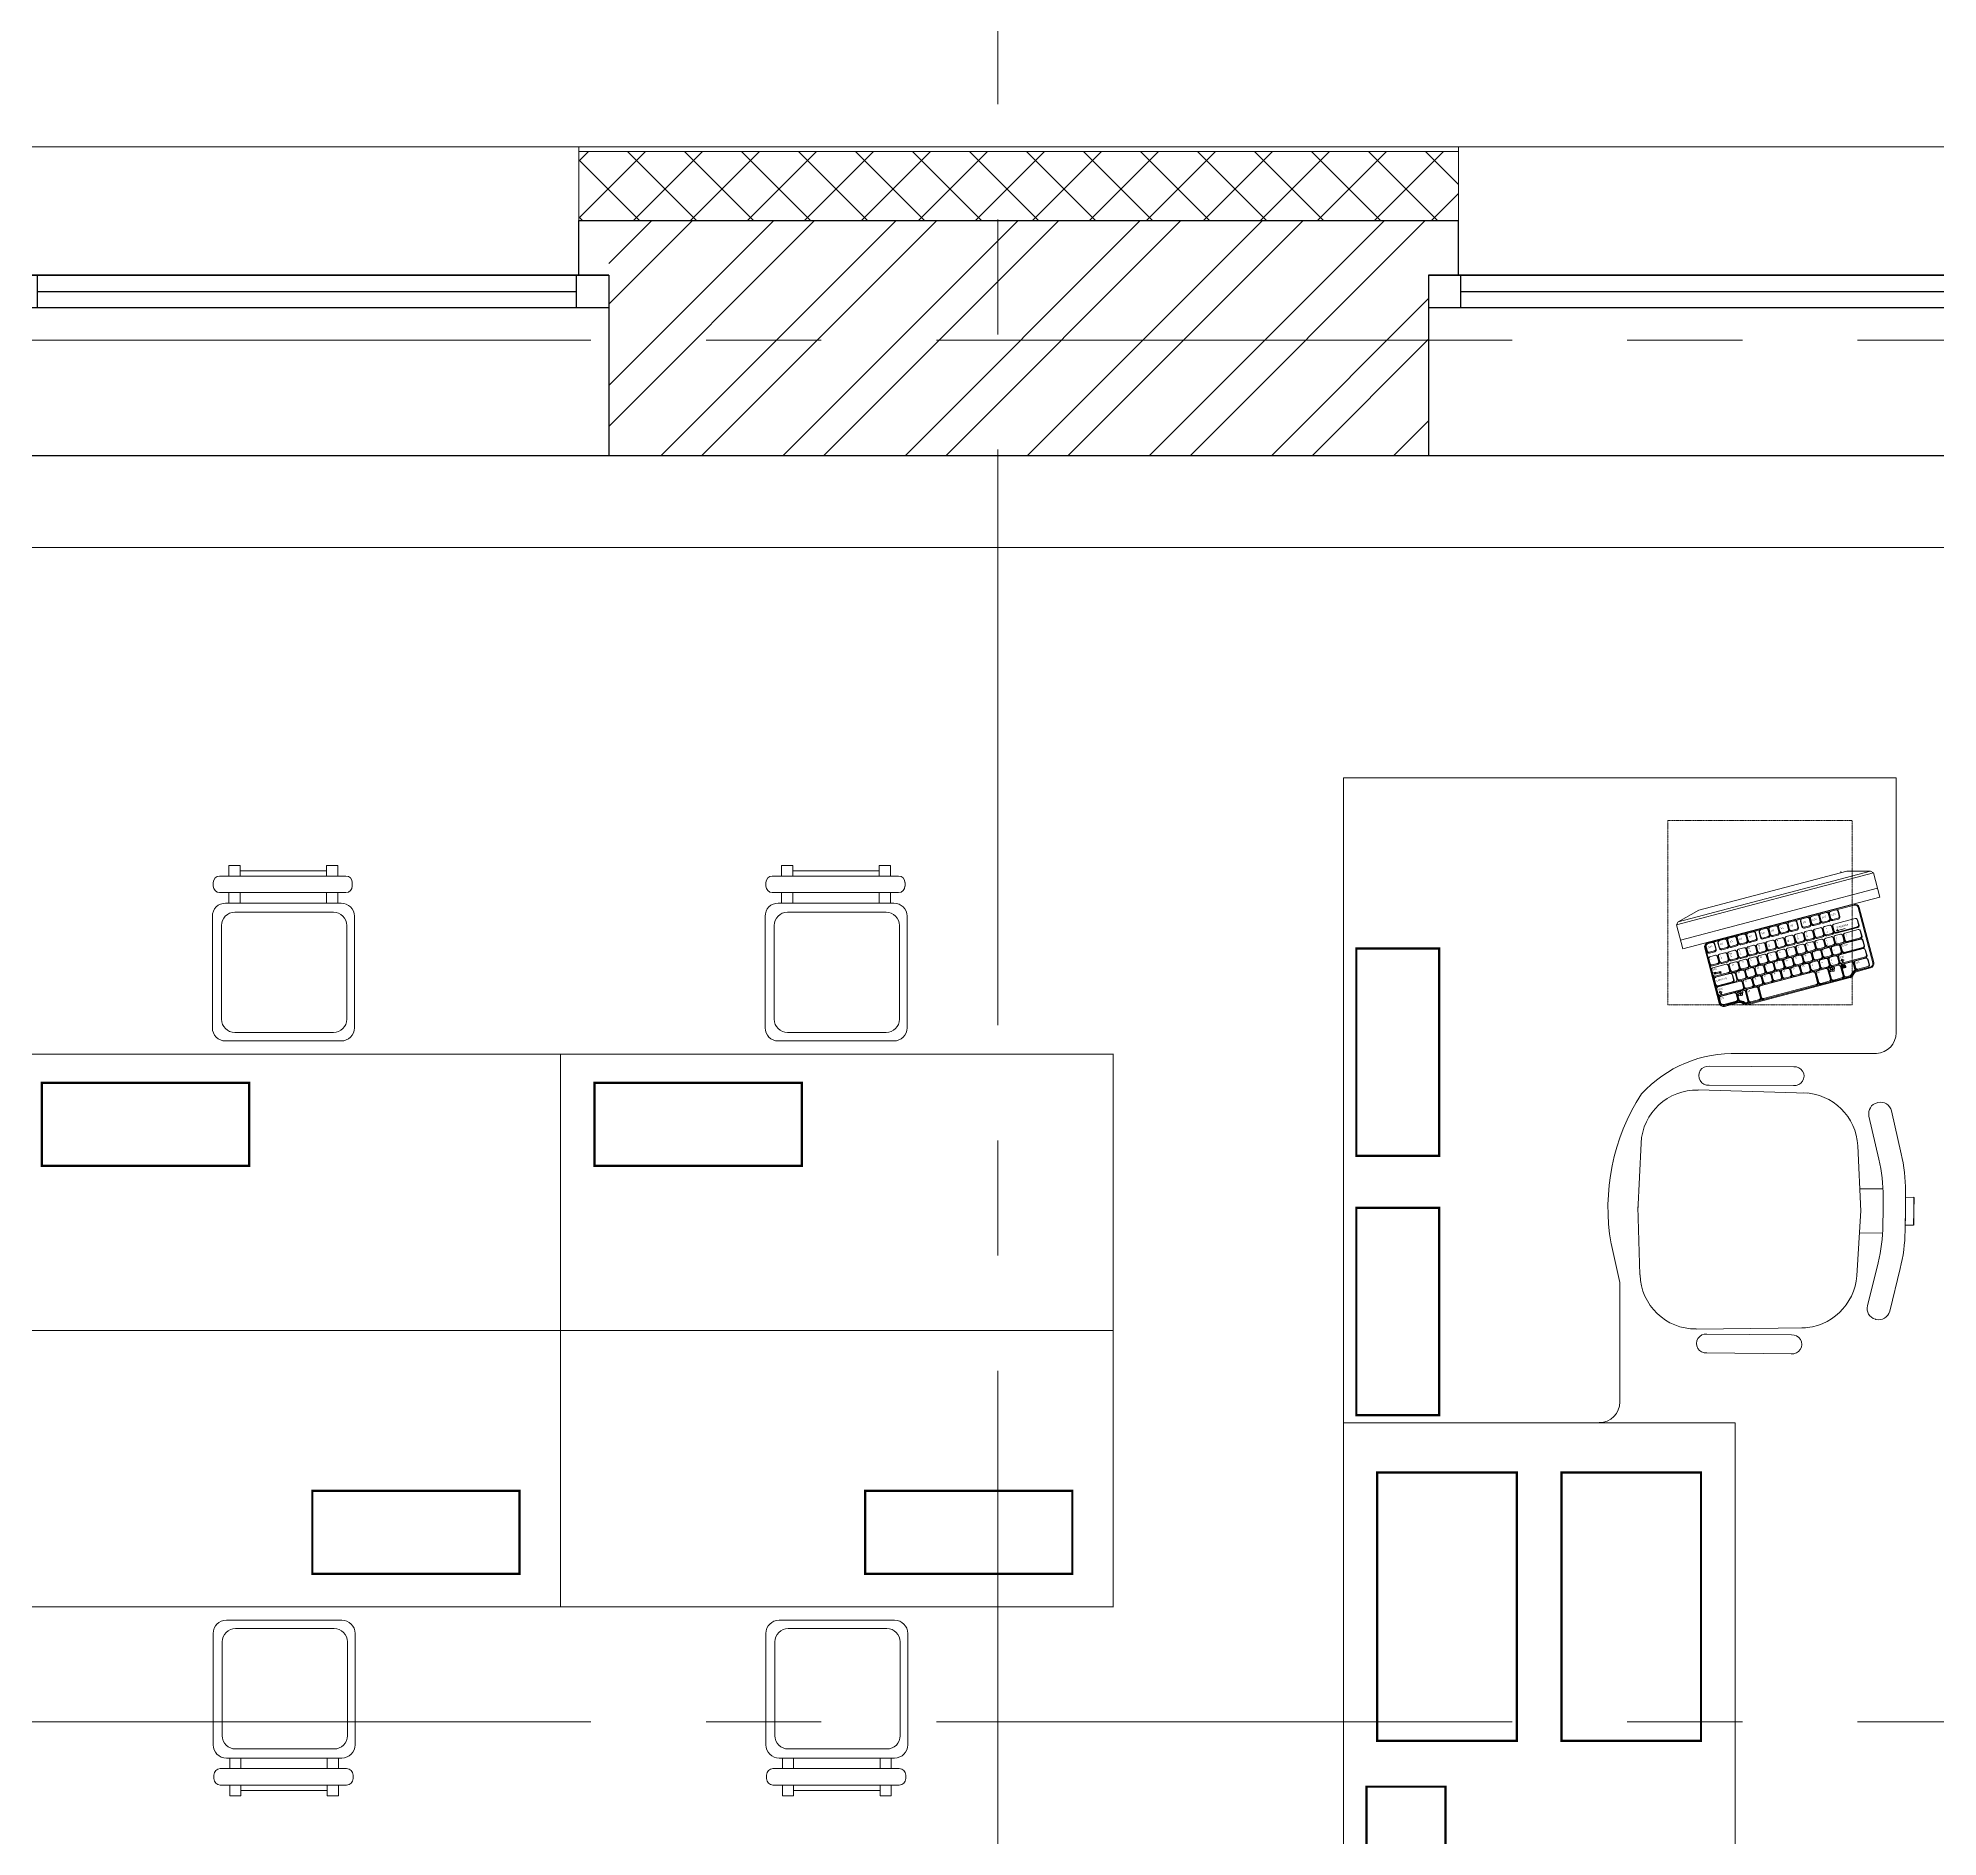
# Model space of a CAD drawing. Header units: millimetres. Extents: x -13407 to 95998, y -2719 to 109387.
# Drawn here: x 9486 to 13611, y 72037 to 75943 of the extents above; entities that cross this region are included whole.
import ezdxf

# ---------------------------------------------------------------- set-up
doc = ezdxf.new("R2010")
doc.units = ezdxf.units.MM
doc.linetypes.add('CENTER', pattern=[2, 1.25, -0.25, 0.25, -0.25])
doc.linetypes.add('HIDDEN', pattern=[6, 4, -2])
for name, color, linetype, lineweight in [('АР_Навесной фасад', 5, 'Continuous', 5), ('АР_Оси', 193, 'Continuous', 9), ('АР_Подоконники', 163, 'Continuous', 9), ('АР_Сущ Несущая стена', 202, 'Continuous', 30), ('АР_Утеплитель', 250, 'Continuous', 9), ('АР_Штриховка кирпич', 250, 'Continuous', 9), ('ТХ_мебель передв', 250, 'Continuous', 13), ('ТХ_обор_комп принт', 30, 'Continuous', 13)]:
    doc.layers.add(name, color=color, linetype=linetype, lineweight=lineweight)
doc.layers.add('АР_новое окно', color=160, linetype='Continuous')
doc.layers.add('ТХ_оборуд_учебн', color=80, linetype='Continuous')
doc.styles.add('Arial 200', font='arial.ttf', dxfattribs={"height": 500})
doc.styles.add('SIMPLEX', font='simplex.shx', dxfattribs={"width": 0.85, "oblique": 7})

# ---------------------------------------------------------------- blocks, each defined once
blk = doc.blocks.new('*U181')
at = {"layer": 'АР_новое окно', "color": 253, "lineweight": 20}
for p, q in [((0, 1310), (-70, 1310)), ((0, 0), (-70, 0))]:
    blk.add_line(p, q, dxfattribs=at)
at = {"layer": 'АР_новое окно', "color": 253}
for p, q in [((-70, 1310), (-70, 0)), ((-70, 0), (-70, 1310)), ((0, 1310), (0, 0)), ((0, 1240), (-70, 1240)), ((-35, 1240), (-35, 70)), ((0, 70), (-70, 70))]:
    blk.add_line(p, q, dxfattribs=at)
blk = doc.blocks.new('*U188')
at = {"layer": 'АР_новое окно', "color": 253, "lineweight": 20}
for p, q in [((0, 1310), (-70, 1310)), ((0, 0), (-70, 0))]:
    blk.add_line(p, q, dxfattribs=at)
at = {"layer": 'АР_новое окно', "color": 253}
for p, q in [((-70, 1310), (-70, 0)), ((-70, 0), (-70, 1310)), ((0, 1310), (0, 0)), ((0, 1240), (-70, 1240)), ((-35, 1240), (-35, 70)), ((0, 70), (-70, 70))]:
    blk.add_line(p, q, dxfattribs=at)
blk = doc.blocks.new('М-60')
at = {"color": 253, "extrusion": (-6.19742e-05, 0.000470712, 1)}
for p, q in [((7035415.4, 1186627.5, -0.2), (7035231.8, 1186626.6, -0.2)), ((7035232, 1186585.7, -0.1), (7035415.6, 1186586.5, -0.1)), ((7035049.2, 1186548.9, -0.1), (7035050.6, 1186548.5, -0.1)), ((7035202.1, 1186569.5, -0.1), (7035439, 1186576.2, -0.1)), ((7034998.3, 1186437.9, -0.1), (7035019.7, 1186530.9, -0.1)), ((7035068.3, 1186519.6, -0.1), (7035046.7, 1186425.8, -0.1)), ((7035085.8, 1186312.9, 0), (7035092.5, 1186454.7, -0.1)), ((7035563.1, 1186460.5, -0.1), (7035569.8, 1186312.9, 0)), ((7034971.3, 1186282.6, 0), (7034970.4, 1186343.1, -0.1)), ((7034989, 1186343.1, -0.1), (7034970.8, 1186343.1, -0.1)), ((7034970.8, 1186343.1, -0.1), (7034970.8, 1186282.6, 0)), ((7034989, 1186312.9, 0), (7034989, 1186356.2, -0.1)), ((7034989, 1186312.9, 0), (7034989, 1186343.1, -0.1)), ((7035037.4, 1186344.1, 0), (7035037.4, 1186312.9, 0)), ((7035037.8, 1186361.3, -0.1), (7035088.1, 1186361.3, -0.1)), ((7034989, 1186313.2, 0), (7034989.4, 1186282.9, 0)), ((7034989, 1186313.2, 0), (7034989.6, 1186269.8, 0)), ((7035037.8, 1186282.6, 0), (7035037.4, 1186313.9, 0)), ((7035085.7, 1186314.6, 0), (7035094.7, 1186172.9, 0)), ((7035565.2, 1186174.3, 0.1), (7035569.7, 1186322, 0)), ((7034989.4, 1186282.9, 0), (7034971.3, 1186282.6, 0)), ((7035038.5, 1186265.5, 0), (7035088.8, 1186266.3, 0)), ((7035000.2, 1186188.3, 0), (7035023, 1186095.7, 0.1)), ((7035071.5, 1186107.6, 0.1), (7035048.4, 1186201.2, 0)), ((7035052.8, 1186078.1, 0.1), (7035054.2, 1186078.5, 0.1)), ((7035206, 1186059.9, 0.1), (7035442.9, 1186056.7, 0.1)), ((7035236.1, 1186044.1, 0.1), (7035419.7, 1186046, 0.1)), ((7035420.2, 1186005.1, 0.1), (7035236.6, 1186003.1, 0.1))]:
    blk.add_line(p, q, dxfattribs=at)
for centre, start, end in [((7035417.4, 1186607.1, 122.4), 264.9987, 95.5247), ((7035230, 1186606.2, 122.4), 84.9987, 275.5247), ((7035234.4, 1186023.7, 122.4), 85.3479, 275.874), ((7035421.8, 1186025.7, 122.4), 265.3479, 95.874)]:
    blk.add_arc(centre, 20.6, start, end, dxfattribs=at)
at = {"color": 253, "extrusion": (6.19742e-05, -0.000470712, -1)}
for centre, major_axis, start_param, end_param in [((7035043.3, 1186525.4, -0.1), (15.6, 18.5, 0), 4.240369, 5.829345), ((7035044.7, 1186525.1, -0.1), (15.6, 18.5, 0), -0.45384, 1.098777), ((7035213.4, 1186449, -0.1), (77.8, 92.6, 0), 4.061153, 5.558057), ((7035442.2, 1186455, -0.1), (77.8, 92.6, 0), -0.725128, 0.826554), ((7035352, 1186356.2, 0), (-277.9, 233.5, -0.1), 5.584367, 5.811166), ((7035400.4, 1186344.1, 0), (233.5, 277.9, -0.1), 4.01357, 4.240369)]:
    blk.add_ellipse(centre, major_axis=major_axis, ratio=1, start_param=start_param, end_param=end_param, dxfattribs=at)
at = {"color": 253, "extrusion": (-6.19742e-05, 0.000470712, 1)}
for centre, major_axis, start_param, end_param in [((7035352.6, 1186275.3, 0), (-274.3, -237.7, 0.1), 5.584367, 5.811166), ((7035400.8, 1186288.2, 0), (237.7, -274.3, 0.1), 4.01357, 4.240369), ((7035444.3, 1186178, 0.1), (79.2, -91.4, 0), -0.725128, 0.826554), ((7035215.4, 1186180.5, 0), (79.2, -91.4, 0), 4.061153, 5.558057), ((7035046.5, 1186101.5, 0.1), (15.8, -18.3, 0), 4.240369, 5.829345), ((7035048, 1186101.8, 0.1), (15.8, -18.3, 0), -0.45384, 1.098777)]:
    blk.add_ellipse(centre, major_axis=major_axis, ratio=1, start_param=start_param, end_param=end_param, dxfattribs=at)
blk = doc.blocks.new('стол угловой 1200х1400')
at = {"color": 253, "extrusion": (-6.20986e-05, 0.000470696, 1)}
for p, q in [((-20568.3, 33327.6, -393.6), (-20014.8, 33327.8, -393.6)), ((-20568, 32127.6, -393), (-20568.3, 33327.6, -393.6)), ((-19969.8, 32984.7, -393.4), (-19969.8, 33284.7, -393.5)), ((-19213.1, 32728, -393.2), (-19472.2, 32727.9, -393.2)), ((-19168.1, 32683, -393.2), (-19168, 32128, -392.9)), ((-19168, 32128, -392.9), (-20568, 32127.6, -393))]:
    blk.add_line(p, q, dxfattribs=at)
at = {"color": 253, "linetype": 'HIDDEN', "ltscale": 0.1}
blk.add_lwpolyline([(-20475.6, 33232.1), (-20075.6, 33232.2), (-20075.5, 32832.2), (-20475.5, 32832.1)], close=True, dxfattribs=at)
at = {"color": 253, "extrusion": (-6.20986e-05, 0.000470696, 1), "elevation": -376.6}
blk.add_lwpolyline([(-19472.3, 32728.1), (-19556.8, 32709)], dxfattribs=at)
at = {"color": 253, "extrusion": (-6.20986e-05, 0.000470696, 1)}
for centre, radius, start, end in [((-20014.8, 33283, -376.6), 45, 2.4817, 90.0151), ((-19697, 32975.5, -376.6), 272.9, 178.0222, 227.3755), ((-19635.3, 33157.4, -376.6), 455.2, 237.2104, 279.9393), ((-19213.1, 32683.2, -376.6), 45, 0.0151, 90.0151)]:
    blk.add_arc(centre, radius, start, end, dxfattribs=at)
blk = doc.blocks.new('KEY')
at = {"color": 253}
for p, q in [((-0.2, 0), (0.2, 0)), ((-0.34, -0.54), (-0.34, -0.14)), ((-0.31, -0.5), (-0.31, -0.11)), ((-0.2, -0.61), (0.2, -0.61)), ((-0.2, -0.68), (0.2, -0.68)), ((0.31, -0.5), (0.31, -0.11)), ((0.34, -0.54), (0.34, -0.14))]:
    blk.add_line(p, q, dxfattribs=at)
for centre, radius, start, end in [((0.2, -0.11), 0.109, 360, 90), ((0.2, -0.14), 0.141, 360, 90), ((-0.2, -0.14), 0.141, 90, 180), ((-0.2, -0.54), 0.141, 180, 270), ((-0.2, -0.11), 0.109, 90, 180), ((-0.2, -0.5), 0.109, 180, 270), ((0.2, -0.5), 0.109, 270, 360), ((0.2, -0.54), 0.141, 270, 360)]:
    blk.add_arc(centre, radius, start, end, dxfattribs=at)
blk = doc.blocks.new('рншнглнг8л')
h = blk.add_hatch(color=253)
h.paths.add_polyline_path([(-575895.8, 55186.1), (-575892.8, 55184.3), (-575895.8, 55184.3)])
h.paths.add_polyline_path([(-575895.8, 55184.3), (-575892.8, 55184.3), (-575895.8, 55182.5)])
h = blk.add_hatch(color=253)
h.paths.add_polyline_path([(-575624.1, 55162.2), (-575627.2, 55160.4), (-575624.1, 55160.4)])
h.paths.add_polyline_path([(-575624.1, 55160.4), (-575627.2, 55160.4), (-575624.1, 55158.6)])
h = blk.add_hatch(color=253)
h.paths.add_polyline_path([(-575615.7, 55164.4), (-575612.7, 55162.7), (-575615.7, 55162.7)])
h.paths.add_polyline_path([(-575615.7, 55162.7), (-575612.7, 55162.7), (-575615.7, 55160.9)])
at = {"color": 253}
for p, q in [((-575997.1, 55290.7), (-576002.8, 55285.1)), ((-575559.9, 55285.1), (-576002.8, 55285.1)), ((-576002.8, 55285.1), (-576002.8, 55230.9)), ((-575947.2, 55303.5), (-575997.1, 55290.7)), ((-575565.6, 55290.7), (-575997.1, 55290.7)), ((-575615.4, 55303.5), (-575947.2, 55303.5)), ((-575565.6, 55290.7), (-575615.4, 55303.5)), ((-575559.9, 55285.1), (-575565.6, 55290.7)), ((-575559.9, 55230.9), (-575559.9, 55285.1)), ((-575559.9, 55250.9), (-576002.8, 55250.9)), ((-576002.8, 55230.9), (-575559.9, 55230.9)), ((-575953.4, 55096.7), (-575953.4, 55220.6)), ((-575951.4, 55096.7), (-575951.4, 55220.6)), ((-575616.2, 55228.2), (-575943.8, 55228.2)), ((-575943.3, 55183.3), (-575943.3, 55195.4)), ((-575942.4, 55184.3), (-575942.4, 55196.3)), ((-575891.1, 55199.6), (-575939, 55199.6)), ((-575887.8, 55184.3), (-575887.8, 55196.3)), ((-575886.8, 55183.3), (-575886.8, 55195.4)), ((-575630.1, 55211.8), (-575630.1, 55223.9)), ((-575629.1, 55212.8), (-575629.1, 55224.8)), ((-575625.8, 55228.2), (-575616.1, 55228.2)), ((-575625.8, 55209.5), (-575613.7, 55209.5)), ((-575625.8, 55207.5), (-575613.7, 55207.5)), ((-575610.4, 55212.8), (-575610.4, 55222.5)), ((-575609.4, 55211.8), (-575609.4, 55221.5)), ((-575608.6, 55096.7), (-575608.6, 55220.6)), ((-575606.7, 55096.7), (-575606.7, 55220.6)), ((-575943.3, 55158.3), (-575943.3, 55170.4)), ((-575942.4, 55159.3), (-575942.4, 55171.3)), ((-575891.1, 55180.9), (-575939, 55180.9)), ((-575891.1, 55179), (-575939, 55179)), ((-575908.9, 55174.7), (-575939, 55174.7)), ((-575908.9, 55156), (-575939, 55156)), ((-575908.9, 55154), (-575939, 55154)), ((-575897.2, 55153.3), (-575939, 55153.3)), ((-575892.8, 55184.3), (-575912.1, 55184.3)), ((-575905.6, 55159.3), (-575905.6, 55171.3)), ((-575904.7, 55158.3), (-575904.7, 55170.4)), ((-575895.8, 55182.5), (-575895.8, 55186.1)), ((-575895.8, 55186.1), (-575892.8, 55184.3)), ((-575892.8, 55184.3), (-575895.8, 55182.5)), ((-575612.9, 55153.3), (-575652.3, 55153.3)), ((-575647, 55158.3), (-575647, 55170.4)), ((-575646.1, 55159.3), (-575646.1, 55171.3)), ((-575612.9, 55174.7), (-575642.8, 55174.7)), ((-575612.9, 55156), (-575642.8, 55156)), ((-575612.9, 55154), (-575642.8, 55154)), ((-575627.2, 55162.5), (-575627.2, 55158.5)), ((-575624.1, 55162.2), (-575627.2, 55160.4)), ((-575627.2, 55160.4), (-575613.4, 55160.4)), ((-575627.2, 55160.4), (-575624.1, 55158.6)), ((-575612.7, 55162.7), (-575626.8, 55162.7)), ((-575624.1, 55158.6), (-575624.1, 55162.2)), ((-575615.7, 55160.9), (-575615.7, 55164.4)), ((-575615.7, 55164.4), (-575612.7, 55162.7)), ((-575612.7, 55162.7), (-575615.7, 55160.9)), ((-575612.7, 55160.6), (-575612.7, 55164.9)), ((-575609.6, 55159.3), (-575609.6, 55171.3)), ((-575608.6, 55158.3), (-575608.6, 55170.4)), ((-575943.3, 55136.9), (-575943.3, 55149)), ((-575943.3, 55115.5), (-575943.3, 55127.6)), ((-575942.4, 55137.9), (-575942.4, 55149.9)), ((-575942.4, 55116.5), (-575942.4, 55128.5)), ((-575897.2, 55134.5), (-575939, 55134.5)), ((-575897.2, 55132.6), (-575939, 55132.6)), ((-575886.1, 55131.9), (-575939, 55131.9)), ((-575886.1, 55113.1), (-575939, 55113.1)), ((-575893.9, 55137.9), (-575893.9, 55149.9)), ((-575892.9, 55136.9), (-575892.9, 55149)), ((-575888.8, 55121.7), (-575892.5, 55118.4)), ((-575892.5, 55118.4), (-575889.6, 55118.6)), ((-575889.6, 55118.6), (-575889.6, 55114.7)), ((-575887.9, 55114.7), (-575889.6, 55114.7)), ((-575885, 55118.4), (-575888.8, 55121.7)), ((-575887.9, 55114.7), (-575887.9, 55118.6)), ((-575887.9, 55118.6), (-575885, 55118.4)), ((-575882.8, 55116.5), (-575882.8, 55128.5)), ((-575881.9, 55115.5), (-575881.9, 55127.6)), ((-575667, 55115.5), (-575667, 55127.6)), ((-575666.1, 55116.5), (-575666.1, 55128.5)), ((-575612.9, 55131.9), (-575662.7, 55131.9)), ((-575612.9, 55113.1), (-575662.7, 55113.1)), ((-575656.6, 55136.9), (-575656.6, 55149)), ((-575612.9, 55132.6), (-575652.3, 55132.6)), ((-575650.4, 55136.9), (-575650.4, 55149)), ((-575649.5, 55137.9), (-575649.5, 55149.9)), ((-575612.9, 55134.5), (-575646.1, 55134.5)), ((-575615.5, 55121.7), (-575619.2, 55118.4)), ((-575619.2, 55118.4), (-575616.4, 55118.6)), ((-575616.4, 55118.6), (-575616.4, 55114.7)), ((-575614.7, 55114.7), (-575616.4, 55114.7)), ((-575611.8, 55118.4), (-575615.5, 55121.7)), ((-575614.7, 55118.6), (-575611.8, 55118.4)), ((-575614.7, 55114.7), (-575614.7, 55118.6)), ((-575609.6, 55137.9), (-575609.6, 55149.9)), ((-575609.6, 55116.5), (-575609.6, 55128.5)), ((-575608.6, 55136.9), (-575608.6, 55149)), ((-575608.6, 55115.5), (-575608.6, 55127.6)), ((-575943.8, 55089.1), (-575911.8, 55089.1)), ((-575943.8, 55087.2), (-575911.8, 55087.2)), ((-575943.3, 55094.1), (-575943.3, 55106.2)), ((-575942.4, 55095.1), (-575942.4, 55107.1)), ((-575886.1, 55111.2), (-575939, 55111.2)), ((-575916.1, 55110.5), (-575939, 55110.5)), ((-575916.1, 55091.7), (-575939, 55091.7)), ((-575916.1, 55089.8), (-575939, 55089.8)), ((-575912.7, 55095.1), (-575912.7, 55107.1)), ((-575911.8, 55094.1), (-575911.8, 55106.2)), ((-575911.2, 55091.1), (-575911.2, 55106.2)), ((-575910.2, 55092.8), (-575910.2, 55107.1)), ((-575887.5, 55110.5), (-575906.9, 55110.5)), ((-575887.5, 55082.3), (-575895.6, 55082.3)), ((-575887.5, 55080.3), (-575895.6, 55080.3)), ((-575664.5, 55080), (-575895.6, 55080)), ((-575664.5, 55078.1), (-575895.6, 55078.1)), ((-575890.9, 55106.4), (-575893.2, 55105.3)), ((-575893.2, 55105.3), (-575892.3, 55105.1)), ((-575892.3, 55105.1), (-575893.1, 55104)), ((-575892.8, 55103.7), (-575893.1, 55104)), ((-575892.8, 55103.7), (-575891.9, 55104.8)), ((-575891.9, 55104.8), (-575891.5, 55104.1)), ((-575886.3, 55108.9), (-575891.8, 55108.9)), ((-575891.8, 55108.9), (-575891.8, 55101.7)), ((-575886.3, 55107.2), (-575891.8, 55107.2)), ((-575886.3, 55105.5), (-575891.8, 55105.5)), ((-575891.8, 55101.7), (-575886.3, 55101.7)), ((-575891.5, 55104.1), (-575890.9, 55106.4)), ((-575887.1, 55108.1), (-575890.9, 55108.1)), ((-575887.1, 55106.4), (-575890.9, 55106.4)), ((-575887.1, 55104.6), (-575890.9, 55104.6)), ((-575887.1, 55102.9), (-575890.9, 55102.9)), ((-575886.3, 55101.7), (-575886.3, 55108.9)), ((-575884.2, 55085.6), (-575884.2, 55107.1)), ((-575883.3, 55084.6), (-575883.3, 55106.2)), ((-575882.6, 55084.7), (-575882.6, 55106.2)), ((-575881.6, 55085.6), (-575881.6, 55107.1)), ((-575859, 55110.5), (-575878.3, 55110.5)), ((-575859, 55082.3), (-575878.3, 55082.3)), ((-575859, 55080.4), (-575878.3, 55080.4)), ((-575868.2, 55108.4), (-575865.8, 55101.7)), ((-575863.9, 55108.4), (-575861.4, 55101.7)), ((-575857.1, 55101.7), (-575859.5, 55108.4)), ((-575855.7, 55085.6), (-575855.7, 55107.1)), ((-575854.7, 55084.7), (-575854.7, 55106.2)), ((-575854, 55084.7), (-575854, 55106.2)), ((-575853.1, 55085.6), (-575853.1, 55107.1)), ((-575830.5, 55110.5), (-575849.7, 55110.5)), ((-575830.5, 55082.3), (-575849.7, 55082.3)), ((-575830.5, 55080.4), (-575849.7, 55080.4)), ((-575827.1, 55085.6), (-575827.1, 55107.1)), ((-575826.2, 55084.7), (-575826.2, 55106.2)), ((-575825.2, 55084.7), (-575825.2, 55106.2)), ((-575824.3, 55085.6), (-575824.3, 55107.1)), ((-575702.1, 55110.5), (-575820.9, 55110.5)), ((-575702.1, 55082.3), (-575820.9, 55082.3)), ((-575702.1, 55080.4), (-575820.9, 55080.4)), ((-575698.7, 55085.6), (-575698.7, 55107.1)), ((-575697.8, 55084.7), (-575697.8, 55106.2)), ((-575697.1, 55084.7), (-575697.1, 55106.2)), ((-575696.1, 55085.6), (-575696.1, 55107.1)), ((-575673.5, 55110.5), (-575692.8, 55110.5)), ((-575673.5, 55082.3), (-575692.8, 55082.3)), ((-575673.5, 55080.4), (-575692.8, 55080.4)), ((-575670.2, 55085.6), (-575670.2, 55107.1)), ((-575669.2, 55084.7), (-575669.2, 55106.2)), ((-575668.9, 55084.6), (-575668.9, 55106.2)), ((-575667.9, 55085.6), (-575667.9, 55107.1)), ((-575664.6, 55110.5), (-575653.2, 55110.5)), ((-575664.6, 55082.3), (-575664.5, 55082.3)), ((-575664.6, 55080.3), (-575664.5, 55080.3)), ((-575612.9, 55111.2), (-575662.7, 55111.2)), ((-575662.4, 55108.4), (-575660, 55101.7)), ((-575658, 55108.4), (-575655.6, 55101.7)), ((-575651.3, 55101.7), (-575653.7, 55108.4)), ((-575649.9, 55092.8), (-575649.9, 55107.1)), ((-575648.9, 55091.1), (-575648.9, 55106.2)), ((-575616.2, 55089.1), (-575648.3, 55089.1)), ((-575616.2, 55087.2), (-575648.3, 55087.2)), ((-575647.9, 55094.1), (-575647.9, 55106.2)), ((-575647, 55095.1), (-575647, 55107.1)), ((-575612.9, 55110.5), (-575643.7, 55110.5)), ((-575615.3, 55091.7), (-575643.7, 55091.7)), ((-575616.2, 55089.8), (-575643.7, 55089.8)), ((-575609.6, 55097.5), (-575609.6, 55107.1)), ((-575608.6, 55097.5), (-575608.6, 55106.2))]:
    blk.add_line(p, q, dxfattribs=at)
for points in [[(-575934, 55303.5), (-575934.9, 55306.2)], [(-575616.2, 55230.1), (-575943.8, 55230.1)]]:
    blk.add_lwpolyline(points, dxfattribs=at)
for centre, major_axis, start_param, end_param in [((-575943.8, 55220.6), (-6.74, -6.74), 3.926991, 5.497787), ((-575943.8, 55220.6), (-5.39, -5.39), 3.926991, 5.497787), ((-575943.8, 55096.7), (-6.74, 6.74), 0.785398, 2.356194), ((-575943.8, 55096.7), (-5.39, 5.39), 0.785398, 2.356194), ((-575911.8, 55077.6), (-8.08, -8.08), 2.907036, 3.926991), ((-575911.8, 55077.6), (-6.74, -6.74), 2.907036, 3.926991), ((-575895.6, 55087.6), (-6.74, -6.74), -0.234557, 0.785398), ((-575895.6, 55087.6), (-5.39, 5.39), 1.336239, 2.356194)]:
    blk.add_ellipse(centre, major_axis=major_axis, ratio=1, start_param=start_param, end_param=end_param, dxfattribs=at)
at = {"color": 253, "extrusion": (0, 0, -1)}
for centre, major_axis, ratio, start_param, end_param in [((-575939, 55195.4), (3.03, -3.03), 1, 2.356194, 3.926991), ((-575939, 55196.3), (2.36, -2.36), 1, 2.356194, 3.926991), ((-575891.1, 55196.3), (2.36, 2.36), 1, 5.497787, 7.068583), ((-575891.1, 55195.4), (3.03, -3.03), 1, 3.926991, 5.497787), ((-575625.8, 55223.9), (3.03, 3.03), 1, 3.926991, 5.497787), ((-575625.8, 55211.8), (3.03, -3.03), 1, 0.785398, 2.356194), ((-575625.8, 55224.8), (2.36, 2.36), 1, 3.926991, 5.497787), ((-575625.8, 55212.8), (2.36, -2.36), 1, 0.785398, 2.356194), ((-575616.2, 55220.6), (6.74, -6.74), 1, 3.926991, 5.497787), ((-575616.2, 55220.6), (5.39, -5.39), 1, 3.926991, 5.497787), ((-575616.1, 55221.5), (4.72, 4.72), 1, 5.497787, 7.068583), ((-575616.1, 55222.5), (4.04, -4.04), 1, 3.926991, 5.497787), ((-575613.7, 55212.8), (2.36, -2.36), 1, -0.785398, 0.785398), ((-575613.7, 55211.8), (3.03, 3.03), 1, 0.785398, 2.356194), ((-575939, 55183.3), (3.03, 3.03), 1, 2.356194, 3.926991), ((-575939, 55170.4), (3.03, -3.03), 1, 2.356194, 3.926991), ((-575939, 55158.3), (3.03, 3.03), 1, 2.356194, 3.926991), ((-575939, 55149), (3.03, -3.03), 1, 2.356194, 3.926991), ((-575939, 55184.3), (2.36, 2.36), 1, 2.356194, 3.926991), ((-575939, 55171.3), (2.36, -2.36), 1, 2.356194, 3.926991), ((-575939, 55159.3), (2.36, 2.36), 1, 2.356194, 3.926991), ((-575939, 55149.9), (2.36, -2.36), 1, 2.356194, 3.926991), ((-575908.9, 55171.3), (2.36, 2.36), 1, 5.497787, 7.068583), ((-575908.9, 55170.4), (3.03, 3.03), 1, 5.497787, 7.068583), ((-575908.9, 55159.3), (2.36, -2.36), 1, -0.785398, 0.785398), ((-575908.9, 55158.3), (3.03, -3.03), 1, -0.785398, 0.785398), ((-575897.2, 55149.9), (2.36, 2.36), 1, 5.497787, 7.068583), ((-575897.2, 55149), (3.03, 3.03), 1, 5.497787, 7.068583), ((-575891.1, 55184.3), (2.36, -2.36), 1, -0.785398, 0.785398), ((-575891.1, 55183.3), (3.03, 3.03), 1, 0.785398, 2.356194), ((-575652.3, 55149), (3.03, 3.03), 1, 3.926991, 5.497787), ((-575646.1, 55149), (3.03, 3.03), 1, 3.926991, 5.497787), ((-575646.1, 55149.9), (2.36, -2.36), 1, 2.356194, 3.926991), ((-575642.8, 55170.4), (3.03, 3.03), 1, 3.926991, 5.497787), ((-575642.8, 55158.3), (3.03, -3.03), 1, 0.785398, 2.356194), ((-575642.8, 55171.3), (2.36, 2.36), 1, 3.926991, 5.497787), ((-575642.8, 55159.3), (2.36, -2.36), 1, 0.785398, 2.356194), ((-575612.9, 55171.3), (2.36, -2.36), 1, 3.926991, 5.497787), ((-575612.9, 55170.4), (3.03, -3.03), 1, 3.926991, 5.497787), ((-575612.9, 55159.3), (2.36, 2.36), 1, 0.785398, 2.356194), ((-575612.9, 55158.3), (3.03, 3.03), 1, 0.785398, 2.356194), ((-575612.9, 55149.9), (2.36, -2.36), 1, 3.926991, 5.497787), ((-575612.9, 55149), (3.03, -3.03), 1, 3.926991, 5.497787), ((-575939, 55136.9), (3.03, 3.03), 1, 2.356194, 3.926991), ((-575939, 55127.6), (3.03, -3.03), 1, 2.356194, 3.926991), ((-575939, 55115.5), (3.03, 3.03), 1, 2.356194, 3.926991), ((-575939, 55137.9), (2.36, 2.36), 1, 2.356194, 3.926991), ((-575939, 55128.5), (2.36, -2.36), 1, 2.356194, 3.926991), ((-575939, 55116.5), (2.36, 2.36), 1, 2.356194, 3.926991), ((-575897.2, 55137.9), (2.36, -2.36), 1, -0.785398, 0.785398), ((-575897.2, 55136.9), (3.03, -3.03), 1, -0.785398, 0.785398), ((-575886.1, 55128.5), (2.36, 2.36), 1, 5.497787, 7.068583), ((-575886.1, 55127.6), (3.03, -3.03), 1, 3.926991, 5.497787), ((-575886.1, 55116.5), (2.36, -2.36), 1, -0.785398, 0.785398), ((-575886.1, 55115.5), (3.03, 3.03), 1, 0.785398, 2.356194), ((-575662.7, 55127.6), (3.03, 3.03), 1, 3.926991, 5.497787), ((-575662.7, 55115.5), (3.03, -3.03), 1, 0.785398, 2.356194), ((-575662.7, 55128.5), (2.36, -2.36), 1, 2.356194, 3.926991), ((-575662.7, 55116.5), (2.36, 2.36), 1, 2.356194, 3.926991), ((-575652.3, 55136.9), (3.03, -3.03), 1, 0.785398, 2.356194), ((-575646.1, 55136.9), (3.03, -3.03), 1, 0.785398, 2.356194), ((-575646.1, 55137.9), (2.36, 2.36), 1, 2.356194, 3.926991), ((-575612.9, 55137.9), (2.36, 2.36), 1, 0.785398, 2.356194), ((-575612.9, 55136.9), (3.03, 3.03), 1, 0.785398, 2.356194), ((-575612.9, 55128.5), (2.36, -2.36), 1, 3.926991, 5.497787), ((-575612.9, 55127.6), (3.03, -3.03), 1, 3.926991, 5.497787), ((-575612.9, 55116.5), (2.36, 2.36), 1, 0.785398, 2.356194), ((-575612.9, 55115.5), (3.03, 3.03), 1, 0.785398, 2.356194), ((-575939, 55106.2), (3.03, -3.03), 1, 2.356194, 3.926991), ((-575939, 55094.1), (3.03, 3.03), 1, 2.356194, 3.926991), ((-575939, 55107.1), (2.36, -2.36), 1, 2.356194, 3.926991), ((-575939, 55095.1), (2.36, 2.36), 1, 2.356194, 3.926991), ((-575916.1, 55107.1), (2.36, -2.36), 1, 3.926991, 5.497787), ((-575916.1, 55106.2), (3.03, -3.03), 1, 3.926991, 5.497787), ((-575916.1, 55095.1), (2.36, 2.36), 1, 0.785398, 2.356194), ((-575916.1, 55094.1), (3.03, 3.03), 1, 0.785398, 2.356194), ((-575911.8, 55077.6), (8.08, 8.08), 1, 5.497787, 6.517742), ((-575911.8, 55077.6), (6.74, -6.74), 1, 3.926991, 4.946946), ((-575906.9, 55106.2), (3.03, 3.03), 1, 3.926991, 5.497787), ((-575909.2, 55091.1), (1.35, -1.35), 1, 0.971859, 2.356194), ((-575906.9, 55107.1), (2.36, 2.36), 1, 3.926991, 5.497787), ((-575908.3, 55092.8), (1.35, -1.35), 1, 1.011126, 2.356194), ((-575911.8, 55077.6), (8.33, 8.33), 1, 5.684248, 6.517742), ((-575911.8, 55077.6), (9.68, -9.68), 1, 4.152719, 4.946946), ((-575895.6, 55087.6), (6.74, 6.74), 1, 2.356194, 3.37615), ((-575895.6, 55087.6), (5.39, 5.39), 1, 2.356194, 3.37615), ((-575895.6, 55087.6), (5.14, 5.14), 1, 2.356194, 3.37615), ((-575895.6, 55087.6), (3.79, 3.79), 1, 2.356194, 3.37615), ((-575887.5, 55107.1), (2.36, 2.36), 1, 5.497787, 7.068583), ((-575887.5, 55106.2), (3.03, 3.03), 1, 5.497787, 7.068583), ((-575887.5, 55085.6), (2.36, -2.36), 1, -0.785398, 0.785398), ((-575887.5, 55084.6), (3.03, -3.03), 1, -0.785398, 0.785398), ((-575878.3, 55106.2), (3.03, 3.03), 1, 3.926991, 5.497787), ((-575878.3, 55084.7), (3.03, -3.03), 1, 0.785398, 2.356194), ((-575878.3, 55107.1), (2.36, 2.36), 1, 3.926991, 5.497787), ((-575878.3, 55085.6), (2.36, -2.36), 1, 0.785398, 2.356194), ((-575866, 55108.4), (2.17, 0), 0.316309, 0, 3.141593), ((-575864.8, 55105), (2.17, 0), 0.316309, 0, 3.141593), ((-575863.6, 55101.7), (2.17, 0), 0.316309, 0, 3.141593), ((-575861.7, 55108.4), (2.17, 0), 0.316309, 3.141593, 6.283185), ((-575860.5, 55105), (2.17, 0), 0.316309, 3.141593, 6.283185), ((-575859.3, 55101.7), (2.17, 0), 0.316309, 3.141593, 6.283185), ((-575859, 55107.1), (2.36, 2.36), 1, 5.497787, 7.068583), ((-575859, 55106.2), (3.03, -3.03), 1, 3.926991, 5.497787), ((-575859, 55085.6), (2.36, -2.36), 1, -0.785398, 0.785398), ((-575859, 55084.7), (3.03, 3.03), 1, 0.785398, 2.356194), ((-575849.7, 55106.2), (3.03, 3.03), 1, 3.926991, 5.497787), ((-575849.7, 55084.7), (3.03, -3.03), 1, 0.785398, 2.356194), ((-575849.7, 55107.1), (2.36, -2.36), 1, 2.356194, 3.926991), ((-575849.7, 55085.6), (2.36, 2.36), 1, 2.356194, 3.926991), ((-575830.5, 55107.1), (2.36, -2.36), 1, 3.926991, 5.497787), ((-575830.5, 55106.2), (3.03, -3.03), 1, 3.926991, 5.497787), ((-575830.5, 55085.6), (2.36, 2.36), 1, 0.785398, 2.356194), ((-575830.5, 55084.7), (3.03, 3.03), 1, 0.785398, 2.356194), ((-575820.9, 55106.2), (3.03, 3.03), 1, 3.926991, 5.497787), ((-575820.9, 55084.7), (3.03, -3.03), 1, 0.785398, 2.356194), ((-575820.9, 55107.1), (2.36, -2.36), 1, 2.356194, 3.926991), ((-575820.9, 55085.6), (2.36, 2.36), 1, 2.356194, 3.926991), ((-575702.1, 55107.1), (2.36, 2.36), 1, 5.497787, 7.068583), ((-575702.1, 55106.2), (3.03, -3.03), 1, 3.926991, 5.497787), ((-575702.1, 55085.6), (2.36, -2.36), 1, -0.785398, 0.785398), ((-575702.1, 55084.7), (3.03, 3.03), 1, 0.785398, 2.356194), ((-575692.8, 55106.2), (3.03, 3.03), 1, 3.926991, 5.497787), ((-575692.8, 55084.7), (3.03, -3.03), 1, 0.785398, 2.356194), ((-575692.8, 55107.1), (2.36, -2.36), 1, 2.356194, 3.926991), ((-575692.8, 55085.6), (2.36, 2.36), 1, 2.356194, 3.926991), ((-575673.5, 55107.1), (2.36, -2.36), 1, 3.926991, 5.497787), ((-575673.5, 55106.2), (3.03, -3.03), 1, 3.926991, 5.497787), ((-575673.5, 55085.6), (2.36, 2.36), 1, 0.785398, 2.356194), ((-575673.5, 55084.7), (3.03, 3.03), 1, 0.785398, 2.356194), ((-575664.6, 55106.2), (3.03, 3.03), 1, 3.926991, 5.497787), ((-575664.6, 55084.6), (3.03, -3.03), 1, 0.785398, 2.356194), ((-575664.6, 55107.1), (2.36, -2.36), 1, 2.356194, 3.926991), ((-575664.6, 55085.6), (2.36, 2.36), 1, 2.356194, 3.926991), ((-575664.5, 55087.6), (3.79, -3.79), 1, -0.234557, 0.785398), ((-575664.5, 55087.6), (5.14, -5.14), 1, -0.234557, 0.785398), ((-575664.5, 55087.6), (5.39, 5.39), 1, 1.336239, 2.356194), ((-575664.5, 55087.6), (6.74, -6.74), 1, -0.234557, 0.785398), ((-575660.2, 55108.4), (2.17, 0), 0.316309, 0, 3.141593), ((-575659, 55105), (2.17, 0), 0.316309, 0, 3.141593), ((-575657.8, 55101.7), (2.17, 0), 0.316309, 0, 3.141593), ((-575648.3, 55077.6), (9.68, 9.68), 1, 4.477832, 5.272059), ((-575648.3, 55077.6), (8.33, -8.33), 1, 2.907036, 3.74053), ((-575655.9, 55108.4), (2.17, 0), 0.316309, 3.141593, 6.283185), ((-575648.3, 55077.6), (8.08, -8.08), 1, 2.907036, 3.926991), ((-575654.7, 55105), (2.17, 0), 0.316309, 3.141593, 6.283185), ((-575648.3, 55077.6), (6.74, -6.74), 1, 2.907036, 3.926991), ((-575653.5, 55101.7), (2.17, 0), 0.316309, 3.141593, 6.283185), ((-575653.2, 55107.1), (2.36, -2.36), 1, 3.926991, 5.497787), ((-575653.2, 55106.2), (3.03, -3.03), 1, 3.926991, 5.497787), ((-575651.8, 55092.8), (1.35, 1.35), 1, 0.785398, 2.130466), ((-575650.8, 55091.1), (1.35, 1.35), 1, 0.785398, 2.169734), ((-575643.7, 55106.2), (3.03, 3.03), 1, 3.926991, 5.497787), ((-575643.7, 55094.1), (3.03, -3.03), 1, 0.785398, 2.356194), ((-575643.7, 55107.1), (2.36, -2.36), 1, 2.356194, 3.926991), ((-575643.7, 55095.1), (2.36, 2.36), 1, 2.356194, 3.926991), ((-575616.2, 55097.5), (5.39, 5.39), 1, 0.785398, 2.356194), ((-575616.2, 55096.7), (6.74, 6.74), 1, 0.785398, 2.356194), ((-575616.2, 55096.7), (5.39, 5.39), 1, 0.785398, 2.356194), ((-575615.3, 55097.5), (4.04, 4.04), 1, 0.785398, 2.356194), ((-575612.9, 55107.1), (2.36, -2.36), 1, 3.926991, 5.497787), ((-575612.9, 55106.2), (3.03, -3.03), 1, 3.926991, 5.497787)]:
    blk.add_ellipse(centre, major_axis=major_axis, ratio=ratio, start_param=start_param, end_param=end_param, dxfattribs=at)
at = {"color": 253}
for points in [[(-575627.2, 55160.4), (-575627.2, 55160.4), (-575627.2, 55160.4)], [(-575612.7, 55162.7), (-575612.7, 55162.7), (-575612.7, 55162.7)]]:
    blk.add_solid(points, dxfattribs=at)
at = {"color": 253, "xscale": -30.48000000044703, "yscale": 30.48000000044703, "zscale": 60.96}
for p in [(-575897.1, 55228.2), (-575875.7, 55228.2), (-575875.7, 55199.6), (-575854.3, 55228.2), (-575854.3, 55199.6), (-575832.9, 55228.2), (-575832.9, 55199.6), (-575811.5, 55199.6), (-575804.4, 55228.2), (-575790.1, 55199.6), (-575783, 55228.2), (-575768.7, 55199.6), (-575761.6, 55228.2), (-575747.3, 55199.6), (-575740.2, 55228.2), (-575725.9, 55199.6), (-575711.7, 55228.2), (-575704.5, 55199.6), (-575690.3, 55228.2), (-575683.1, 55199.6), (-575668.9, 55228.2), (-575661.7, 55199.6), (-575647.5, 55228.2), (-575640.3, 55199.6), (-575618.9, 55199.6), (-575893.6, 55174.7), (-575881.9, 55153.3), (-575872.2, 55174.7), (-575860.5, 55153.3), (-575850.8, 55174.7), (-575839.1, 55153.3), (-575829.4, 55174.7), (-575817.6, 55153.3), (-575808, 55174.7), (-575796.2, 55153.3), (-575786.6, 55174.7), (-575774.8, 55153.3), (-575765.2, 55174.7), (-575753.4, 55153.3), (-575743.8, 55174.7), (-575732, 55153.3), (-575722.4, 55174.7), (-575710.6, 55153.3), (-575701, 55174.7), (-575689.2, 55153.3), (-575679.6, 55174.7), (-575667.8, 55153.3), (-575658.2, 55174.7), (-575870.8, 55131.9), (-575849.4, 55131.9), (-575828, 55131.9), (-575806.6, 55131.9), (-575785.2, 55131.9), (-575763.8, 55131.9), (-575742.4, 55131.9), (-575721, 55131.9), (-575699.6, 55131.9), (-575678.2, 55131.9)]:
    blk.add_blockref('KEY', p, dxfattribs=at)
at = {"color": 253}
for s, height, style, p in [('F12', 3.81, 'Arial 200', (-575891.1, 55221.9)), ('F11', 3.81, 'Arial 200', (-575869.7, 55221.9)), ('+', 3.81, 'Arial 200', (-575870.7, 55196.4)), ('F10', 3.81, 'Arial 200', (-575848.3, 55221.9)), ('_', 3.81, 'Arial 200', (-575848.5, 55195.3)), ('F9', 3.81, 'Arial 200', (-575826.9, 55221.9)), (')', 3.81, 'Arial 200', (-575828.3, 55197.4)), ('(', 3.81, 'Arial 200', (-575806.9, 55197.4)), ('F8', 3.81, 'Arial 200', (-575798.4, 55221.9)), ('F7', 3.81, 'Arial 200', (-575777, 55221.9)), ('&', 3.81, 'Arial 200', (-575762.5, 55197.3)), ('F6', 3.81, 'Arial 200', (-575755.6, 55221.9)), ('F5', 3.81, 'Arial 200', (-575734.2, 55221.8)), ('%', 3.81, 'Arial 200', (-575719.7, 55197.2)), ('F4', 3.81, 'Arial 200', (-575705.6, 55221.9)), ('$', 3.81, 'Arial 200', (-575698.3, 55198.1)), ('F3', 3.81, 'Arial 200', (-575684.2, 55221.9)), ('#', 3.81, 'Arial 200', (-575676.9, 55198.3)), ('F2', 3.81, 'Arial 200', (-575662.8, 55221.9)), ('@', 3.81, 'Arial 200', (-575655.5, 55196.3)), ('F1', 3.81, 'Arial 200', (-575641.4, 55221.9)), ('!', 3.81, 'Arial 200', (-575635.3, 55197.6)), ('Esc', 3.81, 'Arial 200', (-575614.6, 55221.9)), ('Backspace', 3.81, 'Arial 200', (-575894.9, 55192.4)), ('|', 3.81, 'Arial 200', (-575910.3, 55170.2)), ('\\', 3.81, 'Arial 200', (-575909.6, 55163.1)), ('}', 3.81, 'Arial 200', (-575887.8, 55170.5)), (']', 3.81, 'Arial 200', (-575886.8, 55162.6)), ('=', 3.81, 'Arial 200', (-575870.6, 55188)), ('{', 3.81, 'Arial 200', (-575866.3, 55170.5)), ('[', 3.81, 'Arial 200', (-575865.4, 55162.6)), ('-', 3.81, 'Arial 200', (-575848.9, 55186.8)), ('P', 3.81, 'Arial 200', (-575844.5, 55172.5)), ('0', 3.81, 'Arial 200', (-575827.1, 55191)), ('O', 3.81, 'Arial 200', (-575823.1, 55172.5)), ('9', 3.81, 'Arial 200', (-575805.7, 55191)), ('I', 3.81, 'Arial 200', (-575803.7, 55172.5)), ('8', 3.81, 'Arial 200', (-575784.3, 55191)), ('*', 3.81, 'Arial 200', (-575784.8, 55194.1)), ('U', 3.81, 'Arial 200', (-575781.2, 55172.4)), ('7', 3.81, 'Arial 200', (-575762.9, 55191)), ('Y', 3.81, 'Arial 200', (-575760.1, 55172.5)), ('^ ', 3.81, 'Arial 200', (-575742.1, 55194.9)), ('6', 3.81, 'Arial 200', (-575741.5, 55191)), ('T', 3.81, 'Arial 200', (-575739.8, 55172.5)), ('5', 3.81, 'Arial 200', (-575720.1, 55191)), ('R', 3.81, 'Arial 200', (-575717.5, 55172.5)), ('4', 3.81, 'Arial 200', (-575698.7, 55191.1)), ('E', 3.81, 'Arial 200', (-575696.1, 55172.5)), ('W', 3.81, 'Arial 200', (-575675.6, 55172.5)), ('3', 3.81, 'Arial 200', (-575677.3, 55191)), ('2', 3.81, 'Arial 200', (-575655.9, 55191.1)), ('Q', 3.81, 'Arial 200', (-575654.2, 55172.2)), ('1', 3.81, 'Arial 200', (-575634.5, 55191.1)), ('Tab', 3.81, 'Arial 200', (-575610.9, 55172.2)), ('~', 3.81, 'Arial 200', (-575612.2, 55194.6)), ('`', 3.81, 'Arial 200', (-575613.1, 55183.3)), ('Enter', 3.81, 'Arial 200', (-575896.7, 55150.9)), ('Shift', 3.81, 'Arial 200', (-575883.2, 55127.8)), ('"', 3.81, 'Arial 200', (-575876, 55148.1)), ("'", 3.81, 'Arial 200', (-575876.8, 55137.1)), ('?', 3.81, 'Arial 200', (-575864.3, 55127.6)), ('/', 3.81, 'Arial 200', (-575864.8, 55120.8)), (';', 3.81, 'Arial 200', (-575854.7, 55140.2)), (':', 3.81, 'Arial 200', (-575854.6, 55149.5)), ('>', 3.81, 'Arial 200', (-575843.5, 55127.5)), ('.', 3.81, 'Arial 200', (-575844.5, 55117.6)), ('L', 3.81, 'Arial 200', (-575833.8, 55151.9)), ('<', 3.81, 'Arial 200', (-575822.1, 55127.5)), (',', 3.81, 'Arial 200', (-575823.4, 55116.8)), ('K', 3.81, 'Arial 200', (-575812.4, 55151.9)), ('M', 3.81, 'Arial 200', (-575801.4, 55130.5)), ('J', 3.81, 'Arial 200', (-575791, 55151.8)), ('N', 3.81, 'Arial 200', (-575780, 55130.5)), ('H', 3.81, 'Arial 200', (-575769.6, 55151.9)), ('B', 3.81, 'Arial 200', (-575758.6, 55130.5)), ('G', 3.81, 'Arial 200', (-575748.2, 55151.9)), ('V', 3.81, 'Arial 200', (-575737.2, 55130.5)), ('F', 2.38, 'SIMPLEX', (-575726.8, 55150.4)), ('C', 3.81, 'Arial 200', (-575715.8, 55130.5)), ('D', 3.81, 'Arial 200', (-575705.4, 55151.9)), ('X', 3.81, 'Arial 200', (-575694.4, 55130.5)), ('S', 3.81, 'Arial 200', (-575684, 55151.9)), ('Z', 3.81, 'Arial 200', (-575673, 55130.5)), ('A', 3.81, 'Arial 200', (-575662.6, 55151.9)), ('CapsLock', 3.81, 'Arial 200', (-575612.8, 55147)), ('Shift', 3.81, 'Arial 200', (-575611.5, 55127.8)), ('Ctrl', 3.81, 'Arial 200', (-575915, 55107.7)), ('Alt', 3.81, 'Arial 200', (-575828.6, 55108.7)), ('Alt', 3.81, 'Arial 200', (-575672.3, 55107.6)), ('Ctrl', 3.81, 'Arial 200', (-575611.5, 55107.7))]:
    blk.add_text(s, height=height, rotation=180, dxfattribs=dict(at, style=style)).set_placement(p)
blk = doc.blocks.new('стул 5  340х340')
at = {"color": 253, "linetype": 'ByBlock', "extrusion": (-6.19742e-05, 0.000470712, 1)}
for p, q in [((-15375, 16627.7, 196.8), (-15375, 16619.9, 196.8)), ((-15086.8, 16641.7, 196.8), (-15361.1, 16641.7, 196.8)), ((-15340.7, 16664.9, 196.8), (-15316.5, 16664.9, 196.8)), ((-15340.7, 16664.9, 196.8), (-15340.7, 16641.7, 196.8)), ((-15316.5, 16641.7, 196.8), (-15316.5, 16664.9, 196.8)), ((-15316.5, 16653.3, 196.8), (-15128.7, 16653.3, 196.8)), ((-15128.7, 16664.9, 196.8), (-15104.4, 16664.9, 196.8)), ((-15128.7, 16664.9, 196.8), (-15128.7, 16641.7, 196.8)), ((-15104.4, 16641.7, 196.8), (-15104.4, 16664.9, 196.8)), ((-15072.8, 16619.9, 196.8), (-15072.8, 16627.7, 196.8)), ((-15361.1, 16605.9, 196.8), (-15086.8, 16605.9, 196.9)), ((-15340.7, 16605.9, 196.8), (-15340.7, 16583.2, 196.9)), ((-15316.5, 16583.2, 196.9), (-15316.5, 16605.9, 196.8)), ((-15128.7, 16605.9, 196.9), (-15128.7, 16583.2, 196.9)), ((-15104.4, 16583.2, 196.9), (-15104.4, 16605.9, 196.9))]:
    blk.add_line(p, q, dxfattribs=at)
at = {"color": 253, "ltscale": 100, "extrusion": (-6.19742e-05, 0.000470712, 1), "elevation": 205.6}
for points in [[(-15347.9, 16582.9), (-15097, 16582.9, -0.414169), (-15068.3, 16554.2), (-15068.3, 16312.2, -0.414258), (-15097, 16283.5), (-15347.9, 16283.5, -0.414169), (-15376.6, 16312.2), (-15376.6, 16554.2, -0.414258)], [(-15328.2, 16563.2), (-15113.6, 16563.2, -0.414214), (-15084.9, 16534.4), (-15084.9, 16330.6, -0.414214), (-15113.6, 16301.9), (-15328.2, 16301.9, -0.414214), (-15356.9, 16330.6), (-15356.9, 16534.4, -0.414214)]]:
    blk.add_lwpolyline(points, format="xyb", close=True, dxfattribs=at)
at = {"color": 253, "linetype": 'ByBlock', "extrusion": (-6.19742e-05, 0.000470712, 1)}
for centre, start, end in [((-15361, 16627.6, 205.6), 90, 180), ((-15086.8, 16627.6, 205.6), 0, 90), ((-15361, 16619.8, 205.6), 180, 270), ((-15086.8, 16619.8, 205.6), 270, 0)]:
    blk.add_arc(centre, 13.9, start, end, dxfattribs=at)
blk = doc.blocks.new('У021-2')
at = {"layer": 'ТХ_мебель передв', "color": 253, "ltscale": 100, "const_width": 2}
blk.add_lwpolyline([(-69845.6, 128050.5), (-68645.6, 128050.5), (-68645.6, 128650.5), (-69845.6, 128650.5)], close=True, dxfattribs=at)

msp = doc.modelspace()

# ---------------------------------------------------------------- hatches: boundary and pattern name
at = {"layer": 'АР_Утеплитель', "ltscale": 100}
h = msp.add_hatch(dxfattribs=at)
h.set_pattern_fill('ANSI37', color=253, scale=700)
h.set_pattern_definition([(45, (-965800.03, 111439.34), (-61.871843, 61.871843), []), (135, (-965800.03, 111439.34), (-61.871843, -61.871843), [])])
h.paths.add_polyline_path([(12569.9, 75547.2), (10659.9, 75547.2), (10659.9, 75697.2), (12569.9, 75697.2)])
at = {"layer": 'АР_Штриховка кирпич', "ltscale": 100}
h = msp.add_hatch(dxfattribs=at)
h.set_pattern_fill('ANSI32', color=253, scale=500)
h.set_pattern_definition([(45, (-987554.71, 112113.38), (-132.58252, 132.58252), []), (45, (-987466.32, 112113.38), (-132.58252, 132.58252), [])])
h.paths.add_polyline_path([(12504.9, 75547.2), (10724.9, 75547.2), (10724.9, 75037.2), (12504.9, 75037.2)])

# ---------------------------------------------------------------- linework, layer by layer
at = {"layer": 'АР_Навесной фасад', "color": 253, "ltscale": 100}
for p, q in [((5149.9, 75707.2), (14989.9, 75707.2)), ((10659.9, 75697.2), (12569.9, 75697.2))]:
    msp.add_line(p, q, dxfattribs=at)
for points in [[(10659.9, 75547.2), (10659.9, 75707.2)], [(12569.9, 75547.2), (12569.9, 75707.2)]]:
    msp.add_lwpolyline(points, dxfattribs=at)
at = {"layer": 'АР_новое окно', "color": 253}
for p, q in [((9414.9, 75037.2), (10724.9, 75037.2)), ((12504.9, 75037.2), (13814.9, 75037.2))]:
    msp.add_line(p, q, dxfattribs=at)
at = {"layer": 'АР_Оси', "color": 253, "linetype": 'CENTER', "ltscale": 1000}
for p, q in [((11569.9, 79049.7), (11569.9, 23317.3)), ((-12563.8, 75287.2), (70614.6, 75287.2)), ((-12563.8, 72287.2), (70614.6, 72287.2))]:
    msp.add_line(p, q, dxfattribs=at)
at = {"layer": 'АР_Подоконники', "color": 253, "ltscale": 100}
msp.add_line((5819.9, 74837.2), (14319.9, 74837.2), dxfattribs=at)
at = {"layer": 'АР_Сущ Несущая стена', "color": 253, "ltscale": 100}
for p, q in [((10659.9, 75547.2), (12569.9, 75547.2)), ((10659.9, 75428.3), (10659.9, 75547.2)), ((12569.9, 75428.3), (12569.9, 75547.2)), ((10659.9, 75428.3), (10724.9, 75428.3)), ((10724.9, 75428.3), (10724.9, 75037.2)), ((12504.9, 75428.3), (12504.9, 75037.2)), ((12504.9, 75428.3), (12569.9, 75428.3)), ((10724.9, 75037.2), (12504.9, 75037.2))]:
    msp.add_line(p, q, dxfattribs=at)
at = {"layer": 'АР_Сущ Несущая стена', "color": 253, "lineweight": 15, "ltscale": 100}
for p, q in [((9414.9, 75428.3), (10724.9, 75428.3)), ((12504.9, 75428.3), (13814.9, 75428.3))]:
    msp.add_line(p, q, dxfattribs=at)
at = {"layer": 'ТХ_мебель передв', "color": 253, "ltscale": 100}
for points in [[(9420.1, 73136.9), (10620.1, 73136.9), (10620.1, 73736.9), (9420.1, 73736.9)], [(10620.1, 73136.9), (11820.1, 73136.9), (11820.1, 73736.9), (10620.1, 73736.9)], [(9420.1, 72536.9), (10620.1, 72536.9), (10620.1, 73136.9), (9420.1, 73136.9)], [(10620.1, 72536.9), (11820.1, 72536.9), (11820.1, 73136.9), (10620.1, 73136.9)]]:
    msp.add_lwpolyline(points, close=True, dxfattribs=at)
at = {"layer": 'ТХ_мебель передв', "color": 253, "elevation": 0.7}
msp.add_lwpolyline([(13170.3, 72936.8), (13170.3, 71136.8), (12320.3, 71136.8), (12320.3, 72936.8)], close=True, dxfattribs=at)
at = {"layer": 'ТХ_оборуд_учебн', "color": 253, "ltscale": 100, "const_width": 5}
for points, elevation in [([(12348, 73966.5), (12348, 73516.5), (12528, 73516.5), (12528, 73966.5)], 393.7), ([(12528, 73403.5), (12528, 72953.5), (12348, 72953.5), (12348, 73403.5)], 0.7), ([(12696.3, 72246.3), (12393.4, 72246.3), (12393.4, 72828.8), (12696.3, 72828.8)], 0.5), ([(13096.3, 72246.3), (12793.4, 72246.3), (12793.4, 72828.8), (13096.3, 72828.8)], 0.5), ([(12369.9, 71866.5), (12369.9, 72146.6), (12541.5, 72146.6), (12541.5, 71866.5)], 0.5)]:
    msp.add_lwpolyline(points, close=True, dxfattribs=dict(at, elevation=elevation))
at = {"layer": 'ТХ_оборуд_учебн', "color": 253, "const_width": 5}
for points in [[(9494.1, 73494.9), (9944.1, 73494.9), (9944.1, 73674.9), (9494.1, 73674.9)], [(10694.1, 73494.9), (11144.1, 73494.9), (11144.1, 73674.9), (10694.1, 73674.9)], [(10081.4, 72788.7), (10531.4, 72788.7), (10531.4, 72608.7), (10081.4, 72608.7)], [(11281.4, 72788.7), (11731.4, 72788.7), (11731.4, 72608.7), (11281.4, 72608.7)]]:
    msp.add_lwpolyline(points, close=True, dxfattribs=at)

# ---------------------------------------------------------------- block references
at = {"layer": 'АР_новое окно', "color": 253, "xscale": -1, "rotation": 90}
for name, p in [('*U188', (10724.9, 75358.3)), ('*U181', (13814.9, 75358.3))]:
    msp.add_blockref(name, p, dxfattribs=at)
at = {"layer": 'ТХ_мебель передв', "color": 253}
for name, p, rotation in [('стол угловой 1200х1400', (-19807.7, 53768.9, 393.6), 270), ('М-60', (7066506.5, 1147675, 393.6), 179.0887326624885)]:
    msp.add_blockref(name, p, dxfattribs=dict(at, rotation=rotation))
for name, p in [('стул 5  340х340', (25241, 57482.1, -197)), ('стул 5  340х340', (26441, 57482.1, -197)), ('У021-2', (79265.7, -54913.5)), ('У021-2', (80465.7, -54913.5)), ('У021-2', (79265.7, -55513.5)), ('У021-2', (80465.7, -55513.5))]:
    msp.add_blockref(name, p, dxfattribs=at)
at = {"layer": 'ТХ_мебель передв', "color": 253, "xscale": -1, "rotation": 180}
for p in [(25242.6, 88791.8, -197), (26442.6, 88791.8, -197)]:
    msp.add_blockref('стул 5  340х340', p, dxfattribs=at)
at = {"layer": 'ТХ_обор_комп принт', "color": 253, "xscale": -1, "rotation": 14.75169834379151}
msp.add_blockref('рншнглнг8л', (-529468.4, -126000.1, 0.7), dxfattribs=at)

doc.saveas('drawing.dxf')
